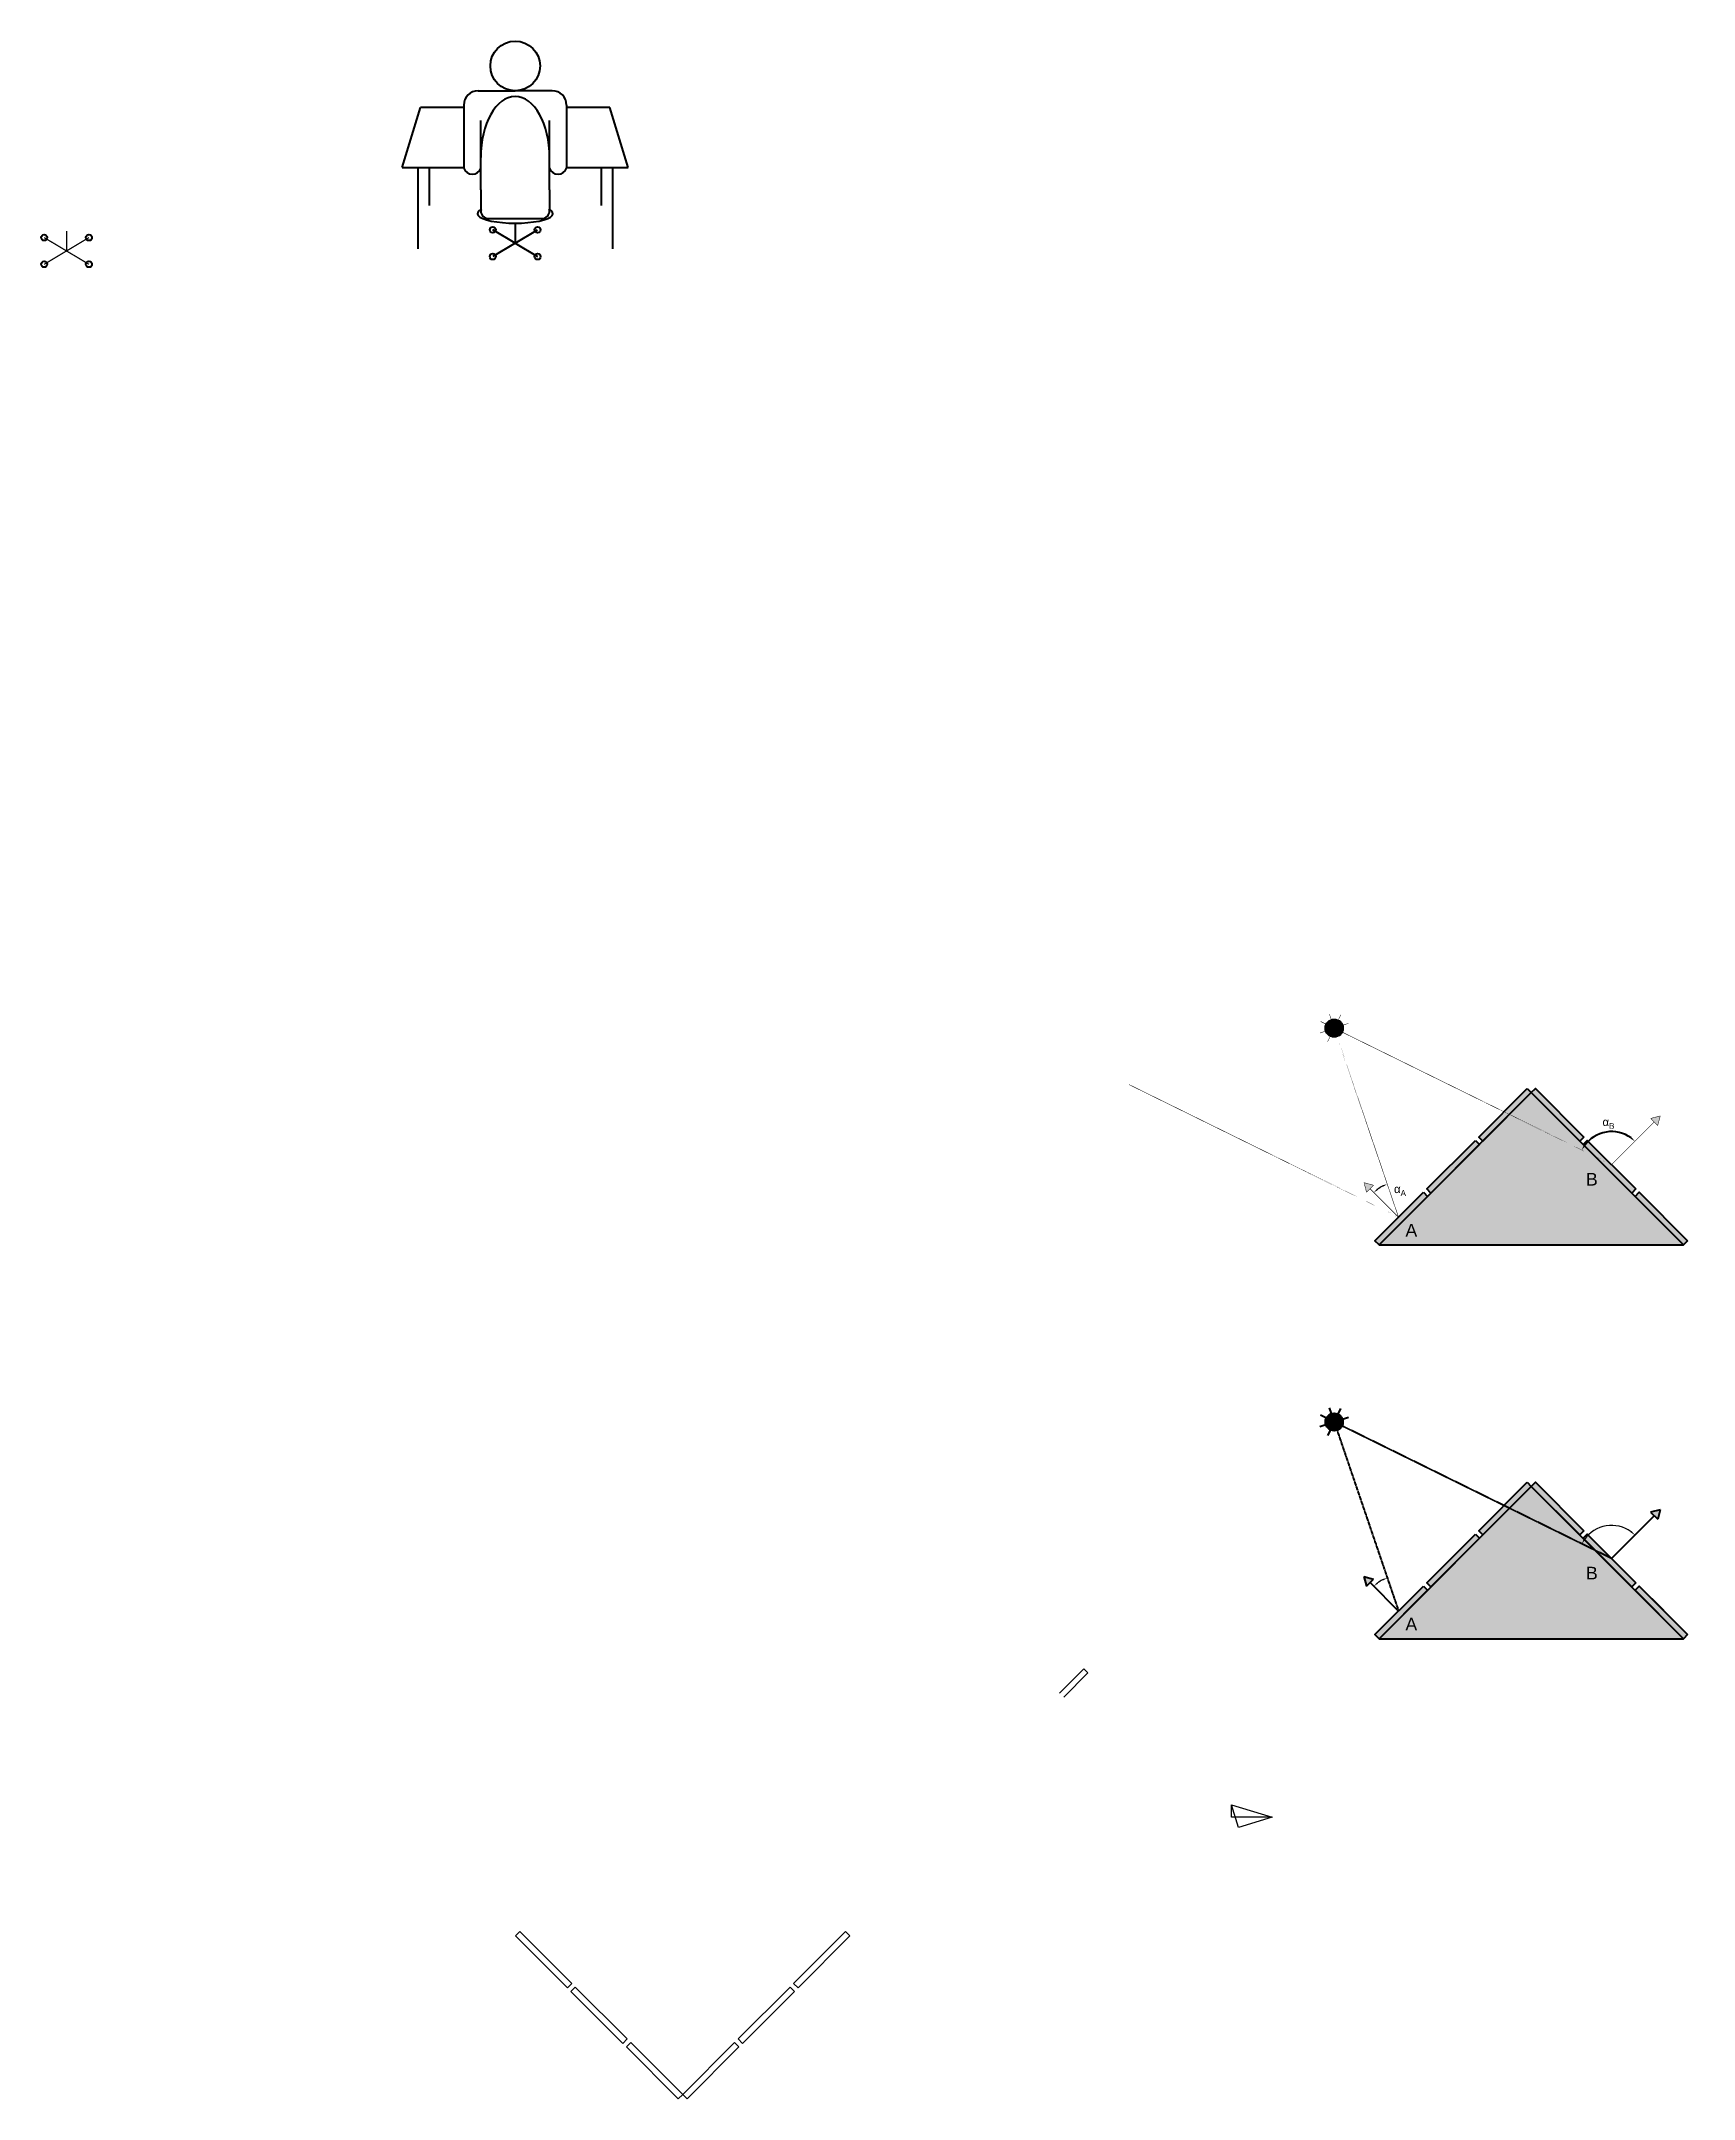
# Model space of a CAD drawing. Header units: millimetres. Extents: x -10086 to 31419, y -11195 to 34280.
# Drawn here: x -4890 to 1675, y -1118 to 7055 of the extents above; entities that cross this region are included whole.
import ezdxf

# ---------------------------------------------------------------- set-up
doc = ezdxf.new("R2010")
doc.units = ezdxf.units.MM
doc.linetypes.add('ACAD_ISO02W100', pattern=[15, 12, -3])
doc.layers.get('0').update_dxf_attribs({"lineweight": 30, "plot": 0})
doc.layers.add('Fenster', color=7, linetype='Continuous', lineweight=40)
doc.styles.get("Standard").update_dxf_attribs({"font": 'arial.ttf'})
doc.dimstyles.new('ISO-25', dxfattribs={"dimtxt": 2.5, "dimasz": 2.5, "dimexe": 1.25, "dimexo": 0.625, "dimtad": 1, "dimtxsty": 'Standard', "dimcen": 2.5, "dimadec": 0, "dimazin": 0, "dimtfac": 1, "dimtmove": 0, "dimatfit": 3, "dimfxl": 1, "dimarcsym": 0})

# ---------------------------------------------------------------- blocks, each defined once
blk = doc.blocks.new('*D1')
at = {"layer": 'Defpoints', "color": 0, "transparency": 16777216}
for p in [(278.1, 1554.9), (1287.6, 1144.8), (1517.8, 1197.6), (1348.4, 1028.1), (1348.4, 1028.1)]:
    blk.add_point(p, dxfattribs=at)
at = {"layer": 'Fenster', "color": 0, "lineweight": -2, "transparency": 16777216}
blk.add_arc((1348.4, 1028.1), 131.5, 53.73694, 145.07372, dxfattribs=at)
at = {"layer": 'Fenster', "color": 0, "transparency": 16777216}
for points in [[(1243.4, 1101.7), (1237.7, 1105.1), (1230.4, 1086.2)], [(1428.3, 1136.7), (1424, 1131.7), (1441.4, 1121.2)]]:
    blk.add_solid(points, dxfattribs=at)
blk = doc.blocks.new('*D2')
at = {"layer": 'Defpoints', "color": 0, "transparency": 16777216}
for p in [(258, 1537.3), (389.4, 932.4), (420.1, 931.5), (502.3, 819.4), (502.3, 819.4)]:
    blk.add_point(p, dxfattribs=at)
at = {"layer": 'Fenster', "color": 0, "lineweight": -2, "transparency": 16777216}
blk.add_arc((502.3, 819.4), 138.9, 117.04954, 126.74578, dxfattribs=at)
at = {"layer": 'Fenster', "color": 0, "transparency": 16777216}
for points in [[(421.4, 928.3), (417, 933.3), (404.1, 917.7)], [(437.9, 946.3), (440.4, 940.1), (457.6, 951)]]:
    blk.add_solid(points, dxfattribs=at)
blk = doc.blocks.new('*D4')
at = {"layer": 'Defpoints', "color": 0, "transparency": 16777216}
for p in [(258, 3101.5), (389.4, 2496.6), (420.1, 2495.7), (502.3, 2383.6), (502.3, 2383.6)]:
    blk.add_point(p, dxfattribs=at)
at = {"layer": 'Fenster', "color": 0, "lineweight": -2, "transparency": 16777216}
blk.add_arc((502.3, 2383.6), 138.9, 117.04954, 126.74578, dxfattribs=at)
at = {"layer": 'Fenster', "color": 0, "transparency": 16777216}
for points in [[(421.4, 2492.4), (417, 2497.5), (404.1, 2481.9)], [(437.9, 2510.5), (440.4, 2504.3), (457.6, 2515.2)]]:
    blk.add_solid(points, dxfattribs=at)

msp = doc.modelspace()

# ---------------------------------------------------------------- hatches: boundary and pattern name
at = {"layer": 'Fenster', "transparency": 33554687}
h = msp.add_hatch(color=40, dxfattribs=at)
h.dxf.hatch_style = 1
edge = h.paths.add_edge_path()
edge.add_arc((246.794, 3134.487), 34.871, 0, 360)
at = {"layer": 'Fenster', "transparency": 33554559}
h = msp.add_hatch(color=254, dxfattribs=at)
h.dxf.hatch_style = 1
h.paths.add_polyline_path([(601.411, 2482.705), (617.671, 2466.445), (424.873, 2273.648), (408.613, 2289.908)])
h.paths.add_polyline_path([(807.429, 2688.724), (823.689, 2672.464), (630.892, 2479.667), (614.632, 2495.926)])
h.paths.add_polyline_path([(1013.448, 2894.742), (1029.708, 2878.482), (836.91, 2685.685), (820.65, 2701.945)])
h.paths.add_polyline_path([(1238.765, 2701.945), (1222.505, 2685.685), (1029.708, 2878.482), (1045.967, 2894.742)])
h.paths.add_polyline_path([(1444.783, 2495.926), (1428.523, 2479.667), (1235.726, 2672.464), (1251.986, 2688.724)])
h.paths.add_polyline_path([(1650.802, 2289.908), (1634.542, 2273.648), (1441.745, 2466.445), (1458.004, 2482.705)])
h = msp.add_hatch(color=254, dxfattribs=at)
h.dxf.hatch_style = 1
h.paths.add_polyline_path([(1634.542, 2273.648), (1029.708, 2878.482), (424.873, 2273.648)])
h = msp.add_hatch(color=256, dxfattribs=at)
h.dxf.hatch_style = 1
h.paths.add_polyline_path([(1542.047, 2786.078), (1531.785, 2747.781), (1503.75, 2775.816)])
h.paths.add_polyline_path([(365.096, 2520.873), (403.393, 2510.612), (375.357, 2482.576)])
at = {"layer": 'Fenster', "transparency": 33554687}
h = msp.add_hatch(color=40, dxfattribs=at)
h.dxf.hatch_style = 1
edge = h.paths.add_edge_path()
edge.add_arc((246.794, 1570.302), 34.871, 0, 360)
at = {"layer": 'Fenster', "transparency": 33554559}
h = msp.add_hatch(color=254, dxfattribs=at)
h.dxf.hatch_style = 1
h.paths.add_polyline_path([(601.411, 918.52), (617.671, 902.261), (424.873, 709.463), (408.613, 725.723)])
h.paths.add_polyline_path([(807.429, 1124.539), (823.689, 1108.279), (630.892, 915.482), (614.632, 931.742)])
h.paths.add_polyline_path([(1013.448, 1330.557), (1029.708, 1314.298), (836.91, 1121.5), (820.65, 1137.76)])
h.paths.add_polyline_path([(1238.765, 1137.76), (1222.505, 1121.5), (1029.708, 1314.298), (1045.967, 1330.557)])
h.paths.add_polyline_path([(1444.783, 931.742), (1428.523, 915.482), (1235.726, 1108.279), (1251.986, 1124.539)])
h.paths.add_polyline_path([(1650.802, 725.723), (1634.542, 709.463), (1441.745, 902.261), (1458.004, 918.52)])
h = msp.add_hatch(color=254, dxfattribs=at)
h.dxf.hatch_style = 1
h.paths.add_polyline_path([(1634.542, 709.463), (1029.708, 1314.298), (424.873, 709.463)])
h = msp.add_hatch(color=256, dxfattribs=at)
h.dxf.hatch_style = 1
h.paths.add_polyline_path([(1542.047, 1221.893), (1531.785, 1183.596), (1503.75, 1211.631)])
h.paths.add_polyline_path([(365.096, 956.689), (403.393, 946.427), (375.357, 918.392)])

# ---------------------------------------------------------------- linework, layer by layer
at = {"color": 1}
for p, q in [((-133.128, -41.108), (-161.235, 49.918)), ((-161.235, 49.918), (0, 0)), ((0, 0), (-133.128, -41.108))]:
    msp.add_line(p, q, dxfattribs=at)
at = {"color": 3}
for p, q in [((-161.235, 0), (-161.235, 49.918)), ((0, 0), (-161.235, 0))]:
    msp.add_line(p, q, dxfattribs=at)
at = {"color": 253}
msp.add_lwpolyline([(-844.17, 493.556), (-747.771, 589.955), (-731.512, 573.695), (-827.91, 477.296)], dxfattribs=at)
for points in [[(-3005.711, -471.372), (-2988.318, -453.979), (-2782.092, -660.206), (-2799.484, -677.598)], [(-1883.224, -677.598), (-1900.616, -660.206), (-1694.39, -453.979), (-1676.997, -471.372)], [(-2785.342, -691.74), (-2767.949, -674.348), (-2561.723, -880.575), (-2579.115, -897.967)], [(-2103.593, -897.967), (-2120.985, -880.575), (-1914.759, -674.348), (-1897.366, -691.74)], [(-2564.973, -912.109), (-2547.581, -894.717), (-2341.354, -1100.944), (-2358.746, -1118.336)], [(-2323.962, -1118.336), (-2341.354, -1100.944), (-2135.127, -894.717), (-2117.735, -912.109)]]:
    msp.add_lwpolyline(points, close=True, dxfattribs=at)
at = {"layer": 'Fenster'}
for p, q in [((-3455.074, 6553.255), (-3382.344, 6792.263)), ((-3210.656, 6792.263), (-3382.344, 6792.263)), ((-3210.656, 6801.48), (-3210.656, 6550.197)), ((-3154.28, 6857.857), (-3006.752, 6857.857)), ((-2859.225, 6857.857), (-3006.752, 6857.857)), ((-2802.849, 6801.48), (-2802.849, 6550.197)), ((-2631.161, 6792.263), (-2802.849, 6792.263)), ((-2558.43, 6553.255), (-2631.161, 6792.263)), ((-3143.421, 6550.197), (-3143.421, 6740.344)), ((-2870.084, 6550.197), (-2870.084, 6740.344)), ((-3455.074, 6553.255), (-3210.656, 6553.255)), ((-3393.208, 6553.255), (-3393.208, 6230.668)), ((-3347.994, 6553.255), (-3347.994, 6402.029)), ((-3143.421, 6464.448), (-3143.421, 6550.197)), ((-2870.084, 6464.448), (-2870.084, 6550.197)), ((-2802.849, 6553.255), (-2558.43, 6553.255)), ((-2665.511, 6553.255), (-2665.511, 6402.029)), ((-2620.297, 6553.255), (-2620.297, 6230.668)), ((-3143.421, 6464.448), (-3143.421, 6380.597)), ((-2870.084, 6464.448), (-2870.084, 6380.597)), ((-3113.656, 6350.598), (-2948.919, 6350.598)), ((-3006.752, 6252.507), (-3095.666, 6305.585)), ((-3006.752, 6332.292), (-3006.752, 6252.507)), ((-3006.752, 6252.507), (-2917.839, 6305.585)), ((-2948.919, 6350.598), (-2899.849, 6350.598)), ((-3006.752, 6252.507), (-3095.666, 6199.43)), ((-3006.752, 6252.507), (-2917.839, 6199.43)), ((1517.767, 1197.614), (1348.385, 1028.14)), ((1542.047, 1221.893), (1503.75, 1211.631)), ((1503.75, 1211.631), (1531.785, 1183.596)), ((1542.047, 1221.893), (1531.785, 1183.596)), ((365.096, 956.689), (375.357, 918.392)), ((365.096, 956.689), (403.393, 946.427)), ((375.357, 918.392), (403.393, 946.427)), ((389.375, 932.409), (502.337, 819.447))]:
    msp.add_line(p, q, dxfattribs=at)
at = {"layer": 'Fenster', "color": 40}
for p, q in [((213.782, 1559.067), (189.999, 1550.973)), ((215.507, 1585.7), (192.966, 1596.794)), ((235.559, 1603.313), (227.465, 1627.096)), ((262.192, 1601.589), (273.286, 1624.13)), ((279.805, 1581.537), (303.588, 1589.631)), ((231.396, 1539.015), (220.302, 1516.474))]:
    msp.add_line(p, q, dxfattribs=at)
at = {"layer": 'Fenster', "color": 40, "linetype": 'ACAD_ISO02W100', "ltscale": 0.2}
for p, q in [((1348.385, 1028.14), (278.081, 1554.904)), ((258.029, 1537.29), (502.337, 819.447))]:
    msp.add_line(p, q, dxfattribs=at)
at = {"layer": 'Fenster'}
for points, const_width in [([(-4788.903, 6301.614), (-4788.903, 6221.83)], 5), ([(-4788.903, 6221.83), (-4877.817, 6274.907)], 5), ([(-4788.903, 6221.83), (-4877.817, 6168.752)], 5), ([(-4788.903, 6221.83), (-4699.99, 6274.907)], 5), ([(-4788.903, 6221.83), (-4699.99, 6168.752)], 5), ([(1542.047, 2786.078), (1503.75, 2775.816)], 2), ([(1542.047, 2786.078), (1531.785, 2747.781)], 2), ([(1517.767, 2761.798), (1348.385, 2592.325)], 2), ([(1503.75, 2775.816), (1531.785, 2747.781)], 2), ([(365.096, 2520.873), (403.393, 2510.612)], 2), ([(365.096, 2520.873), (375.357, 2482.576)], 2), ([(375.357, 2482.576), (403.393, 2510.612)], 2), ([(389.375, 2496.594), (502.337, 2383.632)], 2)]:
    msp.add_lwpolyline(points, dxfattribs=dict(at, const_width=const_width))
at = {"layer": 'Fenster', "color": 40, "const_width": 2}
for points in [[(235.559, 3167.498), (227.465, 3191.281)], [(262.192, 3165.773), (273.286, 3188.314)], [(213.782, 3123.252), (189.999, 3115.157)], [(215.507, 3149.885), (192.966, 3160.978)], [(279.805, 3145.721), (303.588, 3153.816)], [(231.396, 3103.2), (220.302, 3080.659)]]:
    msp.add_lwpolyline(points, dxfattribs=at)
at = {"layer": 'Fenster', "color": 40, "linetype": 'ACAD_ISO02W100', "ltscale": 0.2, "const_width": 2}
for points in [[(1348.385, 2592.325), (278.081, 3119.088)], [(258.029, 3101.475), (502.337, 2383.632)], [(502.337, 2383.632), (-567.967, 2910.395)]]:
    msp.add_lwpolyline(points, close=True, dxfattribs=at)
at = {"layer": 'Fenster', "color": 253}
for points in [[(1634.542, 2273.648), (1029.708, 2878.482), (424.873, 2273.648)], [(1634.542, 709.463), (1029.708, 1314.298), (424.873, 709.463)]]:
    msp.add_lwpolyline(points, close=True, dxfattribs=at)
at = {"layer": 'Fenster', "color": 251}
for points in [[(1013.448, 2894.742), (1029.708, 2878.482), (836.91, 2685.685), (820.65, 2701.945)], [(1238.765, 2701.945), (1222.505, 2685.685), (1029.708, 2878.482), (1045.967, 2894.742)], [(807.429, 2688.724), (823.689, 2672.464), (630.892, 2479.667), (614.632, 2495.926)], [(1444.783, 2495.926), (1428.523, 2479.667), (1235.726, 2672.464), (1251.986, 2688.724)], [(601.411, 2482.705), (617.671, 2466.445), (424.873, 2273.648), (408.613, 2289.908)], [(1650.802, 2289.908), (1634.542, 2273.648), (1441.745, 2466.445), (1458.004, 2482.705)], [(1013.448, 1330.557), (1029.708, 1314.298), (836.91, 1121.5), (820.65, 1137.76)], [(1238.765, 1137.76), (1222.505, 1121.5), (1029.708, 1314.298), (1045.967, 1330.557)], [(807.429, 1124.539), (823.689, 1108.279), (630.892, 915.482), (614.632, 931.742)], [(1444.783, 931.742), (1428.523, 915.482), (1235.726, 1108.279), (1251.986, 1124.539)], [(601.411, 918.52), (617.671, 902.261), (424.873, 709.463), (408.613, 725.723)], [(1650.802, 725.723), (1634.542, 709.463), (1441.745, 902.261), (1458.004, 918.52)]]:
    msp.add_lwpolyline(points, close=True, dxfattribs=at)
at = {"layer": 'Fenster', "color": 1}
msp.add_lwpolyline([(1426.175, 2698.367, 0.42106378), (1240.557, 2667.62)], format="xyb", dxfattribs=at)
at = {"layer": 'Fenster', "color": 253}
for points in [[(1538.143, 2370.047), (1441.745, 2466.445), (1458.004, 2482.705), (1554.403, 2386.307)], [(1538.143, 805.862), (1441.745, 902.261), (1458.004, 918.52), (1554.403, 822.122)]]:
    msp.add_lwpolyline(points, dxfattribs=at)
at = {"layer": 'Fenster'}
for centre, radius in [((-3006.752, 6956.507), 98.65), ((-3095.666, 6305.585), 11.942), ((-2917.839, 6305.585), 11.942), ((-4877.817, 6274.907), 11.942), ((-4699.99, 6274.907), 11.942), ((-4877.817, 6168.752), 11.942), ((-4699.99, 6168.752), 11.942), ((-3095.666, 6199.43), 11.942), ((-2917.839, 6199.43), 11.942)]:
    msp.add_circle(centre, radius, dxfattribs=at)
at = {"layer": 'Fenster', "color": 40}
for centre in [(246.794, 3134.487), (246.794, 1570.302)]:
    msp.add_circle(centre, 34.871, dxfattribs=at)
at = {"layer": 'Fenster'}
for centre, radius, start, end in [((-3154.28, 6801.48), 56.377, 90, 180), ((-2859.225, 6801.48), 56.377, 0, 90), ((-3177.038, 6562.473), 35.789, 200.0602106, 339.9397894), ((-2836.466, 6562.473), 35.789, 200.0602106, 339.9397894), ((-3113.421, 6380.597), 30, 180, 269.5507823), ((-2900.084, 6380.597), 30, 270.4492177, 0)]:
    msp.add_arc(centre, radius, start, end, dxfattribs=at)
for centre, major_axis, ratio, start_param, end_param in [((-3006.752, 6592.443), (0, -242.763), 0.56296957, 1.57079633, 4.71238898), ((-3006.752, 6369.488), (150.086, 0), 0.2478357, 2.65084953, 6.77392843)]:
    msp.add_ellipse(centre, major_axis=major_axis, ratio=ratio, start_param=start_param, end_param=end_param, dxfattribs=at)
at = {"layer": 'Fenster', "color": 1}
for points in [[(1428.345, 2700.897), (1424.005, 2695.837), (1441.355, 2685.345)], [(1243.427, 2665.925), (1237.687, 2669.315), (1230.386, 2650.399)]]:
    msp.add_solid(points, dxfattribs=at)

# ---------------------------------------------------------------- texts
at = {"layer": 'Fenster', "color": 251}
for s, p in [('B', (1247.126, 2509.33)), ('A', (529.831, 2306.847)), ('B', (1247.126, 945.145)), ('A', (529.831, 742.663))]:
    msp.add_text(s, height=50, dxfattribs=at).set_placement(p)
at = {"layer": 'Fenster', "color": 1, "insert": (1312.508, 2778.319), "char_height": 30, "attachment_point": 1}
msp.add_mtext_dynamic_manual_height_columns('\\A1;{\\H1.08333x;α\\H0.7x;\\S^ B;}', width=245.1641, gutter_width=515.006, heights=[0], dxfattribs=at)
at = {"layer": 'Fenster', "color": 92, "insert": (484.26, 2512.027), "char_height": 30, "attachment_point": 1}
msp.add_mtext_dynamic_manual_height_columns('\\A1;{\\H1.08333x;α\\H0.7x;\\S^ A;}', width=245.1641, gutter_width=515.006, heights=[0], dxfattribs=at)

# ---------------------------------------------------------------- dimensions: what is measured, and where the dimension line sits
at = {"layer": 'Fenster', "color": 92}
dim = msp.add_angular_dim_2l(base=(420.146, 2495.664), line1=((258.029, 3101.475), (502.337, 2383.632)), line2=((389.375, 2496.594), (502.337, 2383.632)), text=' ', dimstyle='ISO-25', override={"dimasz": 20}, dxfattribs=at)
dim.commit()
dim.dimension.update_dxf_attribs({"geometry": '*D4', "text_midpoint": (1675.419, 1896.795)})
at = {"layer": 'Fenster', "color": 1}
dim = msp.add_angular_dim_2l(base=(1287.586, 1144.758), line1=((1348.385, 1028.14), (278.081, 1554.904)), line2=((1517.767, 1197.614), (1348.385, 1028.14)), text=' ', dimstyle='ISO-25', override={"dimasz": 20}, dxfattribs=at)
dim.commit()
dim.dimension.update_dxf_attribs({"geometry": '*D1', "text_midpoint": (1441.405, 935.17), "dimtype": 162})
at = {"layer": 'Fenster', "color": 3}
dim = msp.add_angular_dim_2l(base=(420.146, 931.479), line1=((258.029, 1537.29), (502.337, 819.447)), line2=((389.375, 932.409), (502.337, 819.447)), text=' ', dimstyle='ISO-25', override={"dimasz": 20}, dxfattribs=at)
dim.commit()
dim.dimension.update_dxf_attribs({"geometry": '*D2', "text_midpoint": (848.899, 568.813)})

doc.saveas('drawing.dxf')
